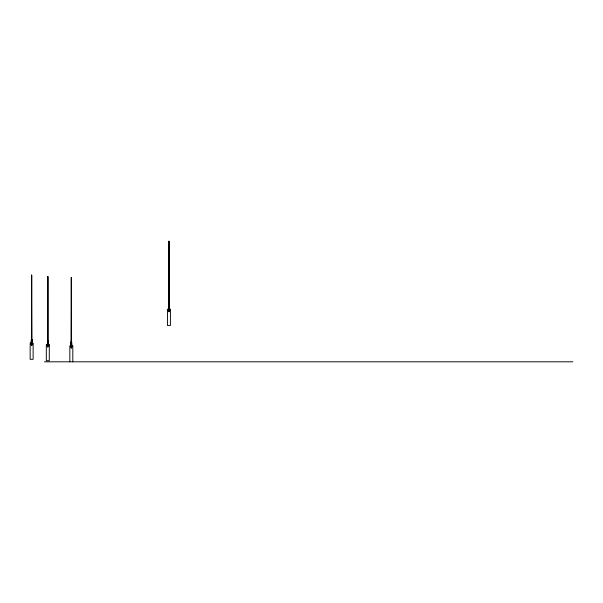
<?xml version="1.0" encoding="UTF-8"?>
<svg xmlns="http://www.w3.org/2000/svg" width="603" height="603" viewBox="0 0 603 603"><rect width="100%" height="100%" fill="white"/><g stroke="black" fill="none" stroke-linecap="round" stroke-linejoin="round"><path stroke-width="0.9" d="M31.65 343.936L32.675 343.936L31.409 342.979L31.65 275.013L31.906 342.979L30.685 343.936L31.65 345.579L32.675 343.936L32.675 342.979L30.685 342.979L30.685 343.936M48.835 345.368L47.569 344.403L47.81 276.438L48.067 344.403L46.846 345.368L47.81 347.004L48.835 345.368L48.835 344.403L46.846 344.403L46.846 345.368M71.335 346.446L72.36 346.446L71.094 345.481L71.335 277.516L71.591 345.481L70.37 346.446L71.335 348.082L72.36 346.446L72.36 345.481L70.37 345.481L70.37 346.446M169.963 310.115L168.689 309.151L168.93 241.185L169.187 309.151L167.966 310.115L168.93 311.751L169.963 310.115L169.963 309.151L167.966 309.151L167.966 310.115M168.93 300.023L169.059 309.392L168.93 241.185M31.168 342.979L31.348 339.361L31.967 339.361L32.163 342.979M168.448 309.151L168.629 305.54L169.255 305.54L169.443 309.151M32.675 342.979L31.65 343.454L30.685 342.979M48.835 344.403L47.81 344.886L46.846 344.403M72.36 345.481L71.335 345.964L70.37 345.481M169.963 309.151L168.93 309.633L167.966 309.151M31.1 343.409L30.18 343.409L30.15 359.305L33.12 359.305L33.142 343.409L31.838 343.409M47.351 344.833L46.341 344.833L46.31 360.73L49.28 360.73L49.31 344.833L47.901 344.833M70.868 345.918L69.865 345.918L69.835 361.815M72.051 345.918L72.805 345.918L72.827 361.815M44.441 361.815L572.85 361.815M71.847 345.481L71.651 341.871L71.033 341.871L70.853 346.446M48.323 344.403L48.134 340.785L47.509 340.785L47.328 345.368M169.187 305.54L169.187 309.151M168.93 309.151L168.93 311.751M168.689 305.54L168.689 309.151M71.591 341.871L71.591 345.481M71.335 277.516L71.335 348.082M71.094 341.871L71.094 345.481M48.067 340.785L48.067 344.403M47.81 276.438L47.81 347.004M47.569 340.785L47.569 344.403M31.906 339.361L31.906 342.979M31.65 275.013L31.65 345.579M31.409 339.361L31.409 342.979M170.4 309.588L167.461 309.588L167.43 325.484L170.4 325.484L170.43 309.588"/></g></svg>
